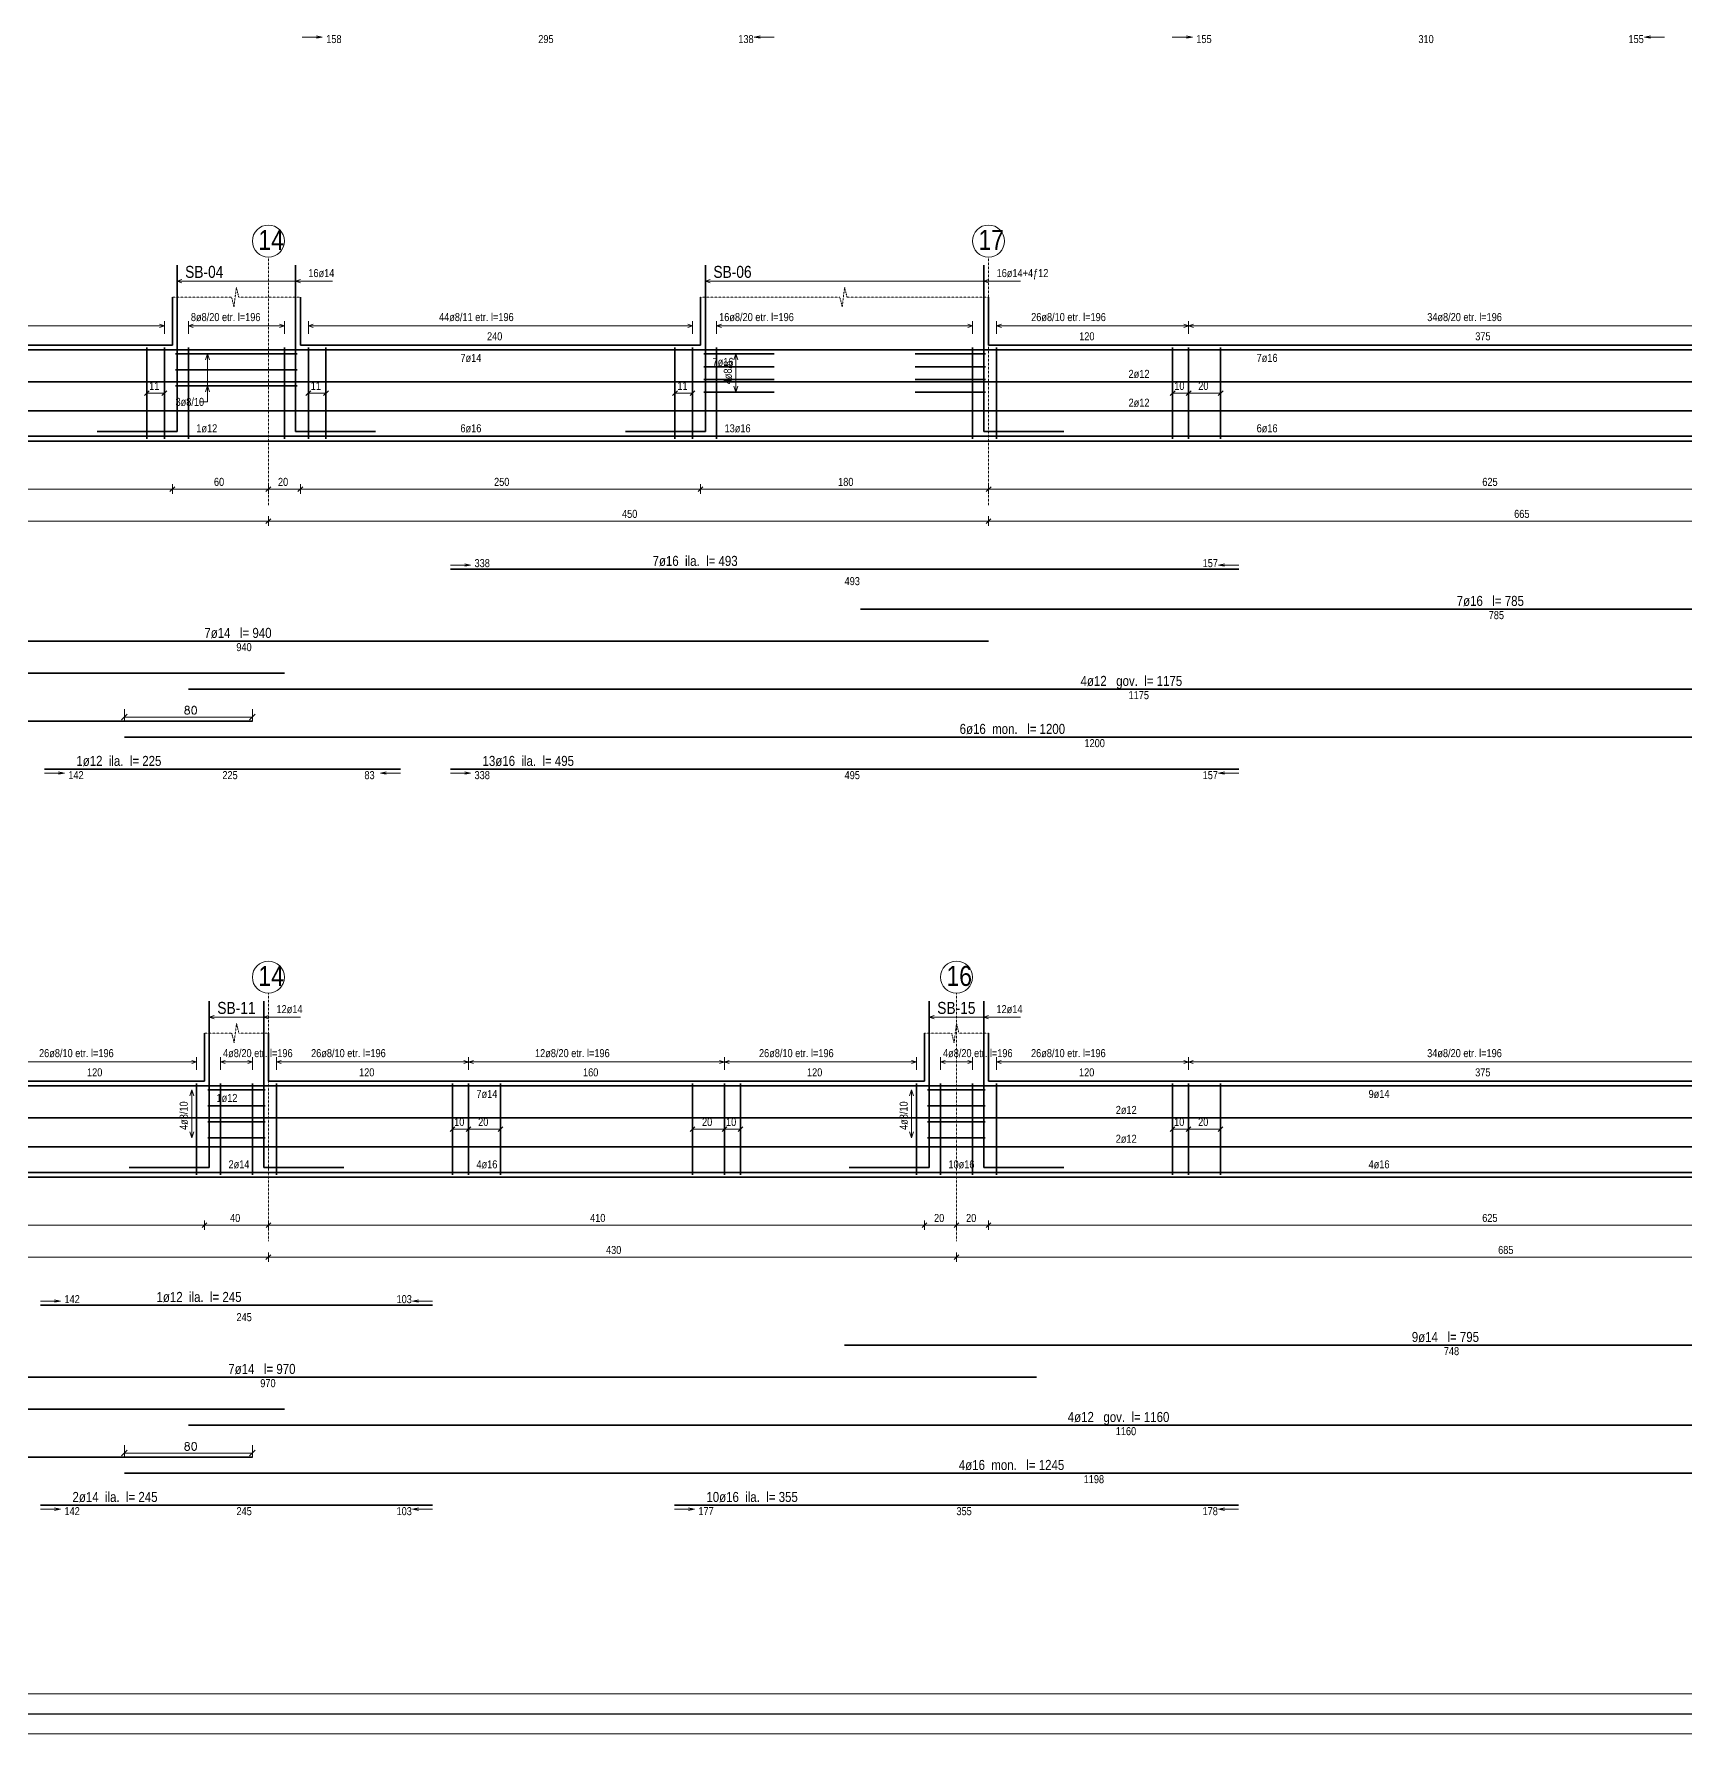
# Model space of a CAD drawing. Header units: millimetres. Extents: x -267 to 94375, y 6431 to 10838.
# Drawn here: x 11255 to 13319, y 6532 to 8657 of the extents above; entities that cross this region are included whole.
import ezdxf

# ---------------------------------------------------------------- set-up
doc = ezdxf.new("R2010")
doc.units = ezdxf.units.MM
doc.header["$LTSCALE"] = 0.0001
doc.linetypes.add('DASHED', pattern=[19.05, 12.7, -6.35])
for name, color, linetype, lineweight in [('AKS BALONU (BEYKENT)', 7, 'Continuous', 20), ('AKS CIZGISI (BEYKENT)', 252, 'DASHED', 20), ('AKS NO (BEYKENT)', 3, 'Continuous', 20), ('DIM_LAY', 8, 'Continuous', 20), ('DONATI (BEYKENT)', 4, 'Continuous', 35), ('DONATI YAZISI (BEYKENT)', 3, 'Continuous', 20), ('FILIZ (BEYKENT)', 60, 'Continuous', 20), ('I.DONATI OKU (BEYKENT)', 160, 'Continuous', 20), ('KESIT SINIRI (BEYKENT)', 241, 'DASHED', 20), ('KOLON ISMI (BEYKENT)', 91, 'Continuous', 20), ('OLCU (BEYKENT)', 14, 'Continuous', 20), ('OLCU YAZISI (BEYKENT)', 7, 'Continuous', 20), ('REBAR_DET2', 1, 'Continuous', 20), ('SHEETSUMMARY-50', 152, 'Continuous', 20), ('SheetView', 40, 'Continuous', 20), ('SheetViewOut', 231, 'Continuous', 20), ('TEMEL (BEYKENT)', 2, 'Continuous', 35)]:
    doc.layers.add(name, color=color, linetype=linetype, lineweight=lineweight)
doc.styles.add('OLCU (BEYKENT)', font='')
doc.styles.add('stastyle', font='RomanSTA.ttf')
doc.styles.add('YAZI (BEYKENT)', font='')
doc.styles.get('OLCU (BEYKENT)').set_extended_font_data('Bahnschrift Light Condensed')
doc.styles.get('YAZI (BEYKENT)').set_extended_font_data('Bahnschrift Light Condensed')

msp = doc.modelspace()

# ---------------------------------------------------------------- linework, layer by layer
at = {"layer": 'AKS BALONU (BEYKENT)'}
for centre in [(11547.45, 8397.83), (12447.45, 8397.83), (11547.45, 7477.83), (12407.45, 7477.83)]:
    msp.add_circle(centre, 20, dxfattribs=at)
at = {"layer": 'AKS CIZGISI (BEYKENT)'}
for p, q in [((11547.45, 8377.83), (11547.45, 8067.83)), ((12447.45, 8377.83), (12447.45, 8067.83)), ((11547.45, 7457.83), (11547.45, 7147.83)), ((12407.45, 7457.83), (12407.45, 7147.83))]:
    msp.add_line(p, q, dxfattribs=at)
at = {"layer": 'DONATI (BEYKENT)'}
for p, q in [((11433.45, 8159.83), (11433.45, 8367.83)), ((11581.45, 8159.83), (11581.45, 8367.83)), ((12093.65, 8159.83), (12093.65, 8367.83)), ((12441.65, 8159.83), (12441.65, 8367.83)), ((9207.45, 8261.83), (15377.45, 8261.83)), ((11395.45, 8264.83), (11395.45, 8150.83)), ((11417.45, 8264.83), (11417.45, 8150.83)), ((11431.45, 8256.83), (11583.45, 8256.83)), ((11447.45, 8264.83), (11447.45, 8150.83)), ((11567.45, 8264.83), (11567.45, 8150.83)), ((11597.45, 8264.83), (11597.45, 8150.83)), ((11619.45, 8264.83), (11619.45, 8150.83)), ((12055.65, 8264.83), (12055.65, 8150.83)), ((12077.65, 8264.83), (12077.65, 8150.83)), ((12091.65, 8256.83), (12179.65, 8256.83)), ((12107.65, 8264.83), (12107.65, 8150.83)), ((12355.65, 8256.83), (12443.65, 8256.83)), ((12427.65, 8264.83), (12427.65, 8150.83)), ((12457.65, 8264.83), (12457.65, 8150.83)), ((12677.65, 8264.83), (12677.65, 8150.83)), ((12697.65, 8264.83), (12697.65, 8150.83)), ((12737.65, 8264.83), (12737.65, 8150.83)), ((11431.45, 8236.83), (11583.45, 8236.83)), ((12091.65, 8240.83), (12179.65, 8240.83)), ((12091.65, 8224.83), (12179.65, 8224.83)), ((12355.65, 8240.83), (12443.65, 8240.83)), ((12355.65, 8224.83), (12443.65, 8224.83)), ((9219.45, 8221.83), (13797.65, 8221.83)), ((11431.45, 8216.83), (11583.45, 8216.83)), ((12091.65, 8208.83), (12179.65, 8208.83)), ((12355.65, 8208.83), (12443.65, 8208.83)), ((9219.45, 8185.83), (13797.65, 8185.83)), ((11333.45, 8159.83), (11433.45, 8159.83)), ((11681.45, 8159.83), (11581.45, 8159.83)), ((11993.65, 8159.83), (12093.65, 8159.83)), ((12541.65, 8159.83), (12441.65, 8159.83)), ((9207.45, 8153.83), (15377.45, 8153.83)), ((11775.15, 7987.83), (12760.15, 7987.83)), ((12287.65, 7937.83), (13857.65, 7937.83)), ((10567.25, 7897.83), (12447.65, 7897.83)), ((9219.45, 7857.83), (11567.45, 7857.83)), ((11447.45, 7837.83), (13797.65, 7837.83)), ((9219.45, 7797.83), (11527.45, 7797.83)), ((11367.45, 7777.83), (13767.45, 7777.83)), ((11267.45, 7737.83), (11712.5, 7737.83)), ((11775.15, 7737.83), (12760.15, 7737.83)), ((11473.65, 7239.83), (11473.65, 7447.83)), ((11541.65, 7239.83), (11541.65, 7447.83)), ((12373.45, 7239.83), (12373.45, 7447.83)), ((12441.45, 7239.83), (12441.45, 7447.83)), ((9207.45, 7341.83), (13777.45, 7341.83)), ((11457.65, 7344.83), (11457.65, 7230.83)), ((11471.65, 7336.83), (11543.65, 7336.83)), ((11487.65, 7344.83), (11487.65, 7230.83)), ((11527.65, 7344.83), (11527.65, 7230.83)), ((11557.65, 7344.83), (11557.65, 7230.83)), ((11777.65, 7344.83), (11777.65, 7230.83)), ((11797.65, 7344.83), (11797.65, 7230.83)), ((11837.65, 7344.83), (11837.65, 7230.83)), ((12077.45, 7344.83), (12077.45, 7230.83)), ((12117.45, 7344.83), (12117.45, 7230.83)), ((12137.45, 7344.83), (12137.45, 7230.83)), ((12357.45, 7344.83), (12357.45, 7230.83)), ((12371.45, 7336.83), (12443.45, 7336.83)), ((12387.45, 7344.83), (12387.45, 7230.83)), ((12427.45, 7344.83), (12427.45, 7230.83)), ((12457.45, 7344.83), (12457.45, 7230.83)), ((12677.45, 7344.83), (12677.45, 7230.83)), ((12697.45, 7344.83), (12697.45, 7230.83)), ((12737.45, 7344.83), (12737.45, 7230.83)), ((11471.65, 7316.83), (11543.65, 7316.83)), ((12371.45, 7316.83), (12443.45, 7316.83)), ((9219.45, 7301.83), (13765.45, 7301.83)), ((11471.65, 7296.83), (11543.65, 7296.83)), ((12371.45, 7296.83), (12443.45, 7296.83)), ((11471.65, 7276.83), (11543.65, 7276.83)), ((12371.45, 7276.83), (12443.45, 7276.83)), ((9219.45, 7265.83), (13765.45, 7265.83)), ((9207.45, 7233.83), (13777.45, 7233.83)), ((11373.65, 7239.83), (11473.65, 7239.83)), ((11641.65, 7239.83), (11541.65, 7239.83)), ((12273.45, 7239.83), (12373.45, 7239.83)), ((12541.45, 7239.83), (12441.45, 7239.83)), ((11262.65, 7067.83), (11752.65, 7067.83)), ((12267.65, 7017.83), (13765.45, 7017.83)), ((10567.25, 6977.83), (12507.45, 6977.83)), ((9219.45, 6937.83), (11567.65, 6937.83)), ((11447.65, 6917.83), (13765.45, 6917.83)), ((9219.45, 6877.83), (11527.45, 6877.83)), ((11367.45, 6857.83), (13765.45, 6857.83)), ((11262.65, 6817.83), (11752.65, 6817.83)), ((12054.9, 6817.83), (12760, 6817.83))]:
    msp.add_line(p, q, dxfattribs=at)
at = {"layer": 'I.DONATI OKU (BEYKENT)'}
for p, q in [((11433.45, 8347.83), (11439.45, 8349.83)), ((11433.45, 8347.83), (11627.45, 8347.83)), ((11433.45, 8347.83), (11439.45, 8345.83)), ((11581.45, 8347.83), (11587.45, 8349.83)), ((11581.45, 8347.83), (11587.45, 8345.83)), ((12093.65, 8347.83), (12099.65, 8349.83)), ((12093.65, 8347.83), (12487.65, 8347.83)), ((12093.65, 8347.83), (12099.65, 8345.83)), ((12441.65, 8347.83), (12447.65, 8349.83)), ((12441.65, 8347.83), (12447.65, 8345.83)), ((10937.45, 8291.83), (11417.45, 8291.83)), ((11417.45, 8291.83), (11411.45, 8293.83)), ((11417.45, 8291.83), (11411.45, 8289.83)), ((11417.45, 8297.83), (11417.45, 8281.83)), ((11447.45, 8297.83), (11447.45, 8281.83)), ((11447.45, 8291.83), (11453.45, 8293.83)), ((11447.45, 8291.83), (11567.45, 8291.83)), ((11447.45, 8291.83), (11453.45, 8289.83)), ((11567.45, 8291.83), (11561.45, 8293.83)), ((11567.45, 8291.83), (11561.45, 8289.83)), ((11567.45, 8297.83), (11567.45, 8281.83)), ((11597.45, 8297.83), (11597.45, 8281.83)), ((11597.45, 8291.83), (11603.45, 8293.83)), ((11597.45, 8291.83), (12077.65, 8291.83)), ((11597.45, 8291.83), (11603.45, 8289.83)), ((12077.65, 8291.83), (12071.65, 8293.83)), ((12077.65, 8291.83), (12071.65, 8289.83)), ((12077.65, 8297.83), (12077.65, 8281.83)), ((12107.65, 8297.83), (12107.65, 8281.83)), ((12107.65, 8291.83), (12113.65, 8293.83)), ((12107.65, 8291.83), (12427.65, 8291.83)), ((12107.65, 8291.83), (12113.65, 8289.83)), ((12427.65, 8291.83), (12421.65, 8293.83)), ((12427.65, 8291.83), (12421.65, 8289.83)), ((12427.65, 8297.83), (12427.65, 8281.83)), ((12457.65, 8297.83), (12457.65, 8281.83)), ((12457.65, 8291.83), (12463.65, 8293.83)), ((12457.65, 8291.83), (13687.65, 8291.83)), ((12457.65, 8291.83), (12463.65, 8289.83)), ((12691.65, 8293.83), (12703.65, 8289.83)), ((12691.65, 8289.83), (12703.65, 8293.83)), ((12697.65, 8297.83), (12697.65, 8281.83)), ((11471.45, 8256.83), (11468.95, 8249.33)), ((11471.45, 8256.83), (11471.45, 8196.83)), ((11471.45, 8256.83), (11473.95, 8249.33)), ((12131.65, 8256.83), (12129.15, 8249.33)), ((12131.65, 8256.83), (12131.65, 8208.83)), ((12131.65, 8256.83), (12134.15, 8249.33)), ((11471.45, 8216.83), (11468.95, 8209.33)), ((11471.45, 8216.83), (11473.95, 8209.33)), ((12131.65, 8208.83), (12129.15, 8216.33)), ((12131.65, 8208.83), (12134.15, 8216.33)), ((11461.45, 8196.83), (11471.45, 8196.83)), ((11473.65, 7427.83), (11479.65, 7429.83)), ((11473.65, 7427.83), (11587.65, 7427.83)), ((11473.65, 7427.83), (11479.65, 7425.83)), ((11541.65, 7427.83), (11547.65, 7429.83)), ((11541.65, 7427.83), (11547.65, 7425.83)), ((12373.45, 7427.83), (12379.45, 7429.83)), ((12373.45, 7427.83), (12487.45, 7427.83)), ((12373.45, 7427.83), (12379.45, 7425.83)), ((12441.45, 7427.83), (12447.45, 7429.83)), ((12441.45, 7427.83), (12447.45, 7425.83)), ((11457.65, 7371.83), (11451.65, 7373.83)), ((11457.65, 7377.83), (11457.65, 7361.83)), ((11487.65, 7377.83), (11487.65, 7361.83)), ((11487.65, 7371.83), (11493.65, 7373.83)), ((11527.65, 7371.83), (11521.65, 7373.83)), ((11527.65, 7377.83), (11527.65, 7361.83)), ((11557.65, 7377.83), (11557.65, 7361.83)), ((11557.65, 7371.83), (11563.65, 7373.83)), ((11791.65, 7373.83), (11803.65, 7369.83)), ((11791.65, 7369.83), (11803.65, 7373.83)), ((11797.65, 7377.83), (11797.65, 7361.83)), ((12111.45, 7373.83), (12123.45, 7369.83)), ((12111.45, 7369.83), (12123.45, 7373.83)), ((12117.45, 7377.83), (12117.45, 7361.83)), ((12357.45, 7371.83), (12351.45, 7373.83)), ((12357.45, 7377.83), (12357.45, 7361.83)), ((12387.45, 7377.83), (12387.45, 7361.83)), ((12387.45, 7371.83), (12393.45, 7373.83)), ((12427.45, 7371.83), (12421.45, 7373.83)), ((12427.45, 7377.83), (12427.45, 7361.83)), ((12457.45, 7377.83), (12457.45, 7361.83)), ((12457.45, 7371.83), (12463.45, 7373.83)), ((12691.45, 7373.83), (12703.45, 7369.83)), ((12691.45, 7369.83), (12703.45, 7373.83)), ((12697.45, 7377.83), (12697.45, 7361.83)), ((10657.65, 7371.83), (11457.65, 7371.83)), ((11457.65, 7371.83), (11451.65, 7369.83)), ((11487.65, 7371.83), (11527.65, 7371.83)), ((11487.65, 7371.83), (11493.65, 7369.83)), ((11527.65, 7371.83), (11521.65, 7369.83)), ((11557.65, 7371.83), (12357.45, 7371.83)), ((11557.65, 7371.83), (11563.65, 7369.83)), ((12357.45, 7371.83), (12351.45, 7369.83)), ((12387.45, 7371.83), (12427.45, 7371.83)), ((12387.45, 7371.83), (12393.45, 7369.83)), ((12427.45, 7371.83), (12421.45, 7369.83)), ((12457.45, 7371.83), (13687.65, 7371.83)), ((12457.45, 7371.83), (12463.45, 7369.83)), ((11451.65, 7336.83), (11449.15, 7329.33)), ((11451.65, 7336.83), (11451.65, 7276.83)), ((11451.65, 7336.83), (11454.15, 7329.33)), ((12351.45, 7336.83), (12348.95, 7329.33)), ((12351.45, 7336.83), (12351.45, 7276.83)), ((12351.45, 7336.83), (12353.95, 7329.33)), ((11451.65, 7276.83), (11449.15, 7284.33)), ((11451.65, 7276.83), (11454.15, 7284.33)), ((12351.45, 7276.83), (12348.95, 7284.33)), ((12351.45, 7276.83), (12353.95, 7284.33))]:
    msp.add_line(p, q, dxfattribs=at)
at = {"layer": 'KESIT SINIRI (BEYKENT)'}
for p, q in [((11504.45, 8315.83), (11507.45, 8339.83)), ((11507.45, 8339.83), (11510.45, 8327.83)), ((12264.65, 8315.83), (12267.65, 8339.83)), ((12267.65, 8339.83), (12270.65, 8327.83)), ((11427.45, 8327.83), (11501.45, 8327.83)), ((11501.45, 8327.83), (11504.45, 8315.83)), ((11510.45, 8327.83), (11587.45, 8327.83)), ((12087.65, 8327.83), (12261.65, 8327.83)), ((12261.65, 8327.83), (12264.65, 8315.83)), ((12270.65, 8327.83), (12447.65, 8327.83)), ((11504.65, 7395.83), (11507.65, 7419.83)), ((11507.65, 7419.83), (11510.65, 7407.83)), ((12404.45, 7395.83), (12407.45, 7419.83)), ((12407.45, 7419.83), (12410.45, 7407.83)), ((11467.65, 7407.83), (11501.65, 7407.83)), ((11501.65, 7407.83), (11504.65, 7395.83)), ((11510.65, 7407.83), (11547.65, 7407.83)), ((12367.45, 7407.83), (12401.45, 7407.83)), ((12401.45, 7407.83), (12404.45, 7395.83)), ((12410.45, 7407.83), (12447.45, 7407.83))]:
    msp.add_line(p, q, dxfattribs=at)
at = {"layer": 'OLCU (BEYKENT)'}
for p, q in [((11398.45, 8210.83), (11392.45, 8204.83)), ((11395.45, 8213.83), (11395.45, 8201.83)), ((11395.45, 8207.83), (11417.45, 8207.83)), ((11414.45, 8204.83), (11420.45, 8210.83)), ((11600.45, 8210.83), (11594.45, 8204.83)), ((11597.45, 8213.83), (11597.45, 8201.83)), ((11597.45, 8207.83), (11619.45, 8207.83)), ((11616.45, 8204.83), (11622.45, 8210.83)), ((12058.65, 8210.83), (12052.65, 8204.83)), ((12055.65, 8213.83), (12055.65, 8201.83)), ((12055.65, 8207.83), (12077.65, 8207.83)), ((12074.65, 8204.83), (12080.65, 8210.83)), ((12680.65, 8210.83), (12674.65, 8204.83)), ((12677.65, 8213.83), (12677.65, 8201.83)), ((12677.65, 8207.83), (12737.65, 8207.83)), ((12700.65, 8210.83), (12694.65, 8204.83)), ((12697.65, 8213.83), (12697.65, 8201.83)), ((12734.65, 8204.83), (12740.65, 8210.83)), ((9207.45, 8087.83), (12447.45, 8087.83)), ((11430.45, 8090.83), (11424.45, 8084.83)), ((11427.45, 8093.83), (11427.45, 8081.83)), ((11550.45, 8090.83), (11544.45, 8084.83)), ((11547.45, 8093.83), (11547.45, 8081.83)), ((11590.45, 8090.83), (11584.45, 8084.83)), ((11587.45, 8093.83), (11587.45, 8081.83)), ((12090.65, 8090.83), (12084.65, 8084.83)), ((12087.65, 8093.83), (12087.65, 8081.83)), ((12450.65, 8090.83), (12444.65, 8084.83)), ((12447.65, 8093.83), (12447.65, 8081.83)), ((12447.65, 8087.83), (13777.45, 8087.83)), ((11547.45, 8053.83), (11547.45, 8041.83)), ((12447.45, 8053.83), (12447.45, 8041.83)), ((9205.45, 8047.83), (15383.45, 8047.83)), ((11550.45, 8050.83), (11544.45, 8044.83)), ((12450.45, 8050.83), (12444.45, 8044.83)), ((11363.92, 7799.29), (11370.98, 7806.37)), ((11367.45, 7797.83), (11367.45, 7812.83)), ((11367.45, 7802.83), (11527.45, 7802.83)), ((11523.92, 7799.29), (11530.98, 7806.37)), ((11527.45, 7797.83), (11527.45, 7812.83)), ((11780.65, 7290.83), (11774.65, 7284.83)), ((11777.65, 7293.83), (11777.65, 7281.83)), ((11800.65, 7290.83), (11794.65, 7284.83)), ((11797.65, 7293.83), (11797.65, 7281.83)), ((11834.65, 7284.83), (11840.65, 7290.83)), ((12080.45, 7290.83), (12074.45, 7284.83)), ((12077.45, 7293.83), (12077.45, 7281.83)), ((12120.45, 7290.83), (12114.45, 7284.83)), ((12117.45, 7293.83), (12117.45, 7281.83)), ((12134.45, 7284.83), (12140.45, 7290.83)), ((12680.45, 7290.83), (12674.45, 7284.83)), ((12677.45, 7293.83), (12677.45, 7281.83)), ((12700.45, 7290.83), (12694.45, 7284.83)), ((12697.45, 7293.83), (12697.45, 7281.83)), ((12734.45, 7284.83), (12740.45, 7290.83)), ((11777.65, 7287.83), (11837.65, 7287.83)), ((12077.45, 7287.83), (12137.45, 7287.83)), ((12677.45, 7287.83), (12737.45, 7287.83)), ((10647.65, 7167.83), (11547.45, 7167.83)), ((11470.65, 7170.83), (11464.65, 7164.83)), ((11467.65, 7173.83), (11467.65, 7161.83)), ((11550.65, 7170.83), (11544.65, 7164.83)), ((11547.65, 7173.83), (11547.65, 7161.83)), ((11547.65, 7167.83), (13777.45, 7167.83)), ((12370.45, 7170.83), (12364.45, 7164.83)), ((12367.45, 7173.83), (12367.45, 7161.83)), ((12410.45, 7170.83), (12404.45, 7164.83)), ((12407.45, 7173.83), (12407.45, 7161.83)), ((12450.45, 7170.83), (12444.45, 7164.83)), ((12447.45, 7173.83), (12447.45, 7161.83)), ((9205.45, 7127.83), (13779.45, 7127.83)), ((11550.45, 7130.83), (11544.45, 7124.83)), ((11547.45, 7133.83), (11547.45, 7121.83)), ((12410.45, 7130.83), (12404.45, 7124.83)), ((12407.45, 7133.83), (12407.45, 7121.83)), ((11363.92, 6879.29), (11370.98, 6886.37)), ((11367.45, 6877.83), (11367.45, 6892.83)), ((11523.92, 6879.29), (11530.98, 6886.37)), ((11527.45, 6877.83), (11527.45, 6892.83)), ((11367.45, 6882.83), (11527.45, 6882.83))]:
    msp.add_line(p, q, dxfattribs=at)
at = {"layer": 'REBAR_DET2'}
for p, q in [((11589.79, 8652.83), (11614.79, 8652.83)), ((11614.79, 8652.83), (11607.43, 8654.29)), ((11614.79, 8652.83), (11607.43, 8651.37)), ((12154.79, 8652.83), (12162.14, 8654.29)), ((12179.79, 8652.83), (12154.79, 8652.83)), ((12154.79, 8652.83), (12162.14, 8651.37)), ((12677.24, 8652.83), (12702.24, 8652.83)), ((12702.24, 8652.83), (12694.88, 8654.29)), ((12702.24, 8652.83), (12694.88, 8651.37)), ((13267.34, 8652.83), (13274.69, 8654.29)), ((13292.34, 8652.83), (13267.34, 8652.83)), ((13267.34, 8652.83), (13274.69, 8651.37)), ((11775.15, 7992.83), (11800.15, 7992.83)), ((11800.15, 7992.83), (11792.79, 7994.29)), ((11800.15, 7992.83), (11792.79, 7991.37)), ((12735.15, 7992.83), (12742.5, 7994.29)), ((12760.15, 7992.83), (12735.15, 7992.83)), ((12735.15, 7992.83), (12742.5, 7991.37)), ((11267.45, 7732.83), (11292.45, 7732.83)), ((11292.45, 7732.83), (11285.09, 7734.29)), ((11292.45, 7732.83), (11285.09, 7731.37)), ((11687.5, 7732.83), (11694.85, 7734.29)), ((11712.5, 7732.83), (11687.5, 7732.83)), ((11687.5, 7732.83), (11694.85, 7731.37)), ((11775.15, 7732.83), (11800.15, 7732.83)), ((11800.15, 7732.83), (11792.79, 7734.29)), ((11800.15, 7732.83), (11792.79, 7731.37)), ((12735.15, 7732.83), (12742.5, 7734.29)), ((12760.15, 7732.83), (12735.15, 7732.83)), ((12735.15, 7732.83), (12742.5, 7731.37)), ((11262.65, 7072.83), (11287.65, 7072.83)), ((11287.65, 7072.83), (11280.29, 7074.29)), ((11287.65, 7072.83), (11280.29, 7071.37)), ((11727.65, 7072.83), (11735.01, 7074.29)), ((11752.65, 7072.83), (11727.65, 7072.83)), ((11727.65, 7072.83), (11735.01, 7071.37)), ((11262.65, 6812.83), (11287.65, 6812.83)), ((11287.65, 6812.83), (11280.29, 6814.29)), ((11287.65, 6812.83), (11280.29, 6811.37)), ((11727.65, 6812.83), (11735.01, 6814.29)), ((11752.65, 6812.83), (11727.65, 6812.83)), ((11727.65, 6812.83), (11735.01, 6811.37)), ((12054.9, 6812.83), (12079.9, 6812.83)), ((12079.9, 6812.83), (12072.54, 6814.29)), ((12079.9, 6812.83), (12072.54, 6811.37)), ((12735, 6812.83), (12742.36, 6814.29)), ((12760, 6812.83), (12735, 6812.83)), ((12735, 6812.83), (12742.36, 6811.37))]:
    msp.add_line(p, q, dxfattribs=at)
at = {"layer": 'SHEETSUMMARY-50', "const_width": 2, "flags": 128}
msp.add_lwpolyline([(9013.61, 6556.81), (39480.33, 6556.81), (39480.33, 10706.81), (9013.61, 10706.81)], close=True, dxfattribs=at)
at = {"layer": 'SheetView'}
msp.add_lwpolyline([(9038.61, 6581.81), (38855.33, 6581.81), (38855.33, 10681.81), (9038.61, 10681.81)], close=True, dxfattribs=at)
at = {"layer": 'SheetViewOut'}
msp.add_lwpolyline([(8988.61, 6531.81), (39505.33, 6531.81), (39505.33, 10731.81), (8988.61, 10731.81)], close=True, dxfattribs=at)
at = {"layer": 'TEMEL (BEYKENT)'}
for p, q in [((11427.45, 8267.83), (11427.45, 8327.83)), ((11587.45, 8327.83), (11587.45, 8267.83)), ((12087.65, 8267.83), (12087.65, 8327.83)), ((12447.65, 8327.83), (12447.65, 8267.83)), ((10927.45, 8267.83), (11427.45, 8267.83)), ((11587.45, 8267.83), (12087.65, 8267.83)), ((12447.65, 8267.83), (13697.65, 8267.83)), ((9205.45, 8147.83), (15383.45, 8147.83)), ((11467.65, 7347.83), (11467.65, 7407.83)), ((11547.65, 7407.83), (11547.65, 7347.83)), ((12367.45, 7347.83), (12367.45, 7407.83)), ((12447.45, 7407.83), (12447.45, 7347.83)), ((10647.65, 7347.83), (11467.65, 7347.83)), ((11547.65, 7347.83), (12367.45, 7347.83)), ((12447.45, 7347.83), (13697.65, 7347.83)), ((9205.45, 7227.83), (13779.45, 7227.83))]:
    msp.add_line(p, q, dxfattribs=at)

# ---------------------------------------------------------------- texts
at = {"layer": 'AKS NO (BEYKENT)', "style": 'YAZI (BEYKENT)'}
for s, p in [('14', (11534.95, 8386.83)), ('17', (12434.95, 8386.83)), ('14', (11534.95, 7466.83)), ('16', (12394.95, 7466.83))]:
    msp.add_text(s, height=25, dxfattribs=at).set_placement(p)
at = {"layer": 'DIM_LAY', "style": 'stastyle'}
for p in [(11441.75, 7806.33), (11441.75, 6886.33)]:
    msp.add_text('80', height=10, dxfattribs=at).set_placement(p)
at = {"layer": 'DONATI YAZISI (BEYKENT)', "style": 'YAZI (BEYKENT)'}
for s, height, p in [(' 8ø8/20 etr. l=196', 10, (11447.45, 8297.83)), (' 44ø8/11 etr. l=196', 10, (11757.55, 8297.83)), (' 16ø8/20 etr. l=196', 10, (12107.65, 8297.83)), (' 26ø8/10 etr. l=196', 10, (12497.65, 8297.83)), (' 34ø8/20 etr. l=196', 10, (12992.65, 8297.83)), ('7ø14', 10, (11787.55, 8246.83)), ('7ø16', 10, (12102.65, 8241.83)), ('7ø16', 10, (12782.65, 8246.83)), ('2ø12', 10, (12622.55, 8226.83)), ('3ø8/10', 10, (11431.45, 8191.83)), ('2ø12', 10, (12622.55, 8190.83)), ('1ø12', 10, (11457.45, 8158.83)), ('6ø16', 10, (11787.55, 8158.83)), ('13ø16', 10, (12117.65, 8158.83)), ('6ø16', 10, (12782.65, 8158.83)), ('7ø16  ila.  l= 493', 12.5, (12027.65, 7991.83)), ('7ø16   l= 785', 12.5, (13032.65, 7941.83)), ('7ø14   l= 940', 12.5, (11467.45, 7901.83)), ('4ø12   gov.  l= 1175', 12.5, (12562.55, 7841.83)), (' 6ø16  mon.   l= 1200', 12.5, (12407.45, 7781.83)), ('1ø12  ila.  l= 225', 12.5, (11307.45, 7741.83)), ('13ø16  ila.  l= 495', 12.5, (11815.15, 7741.83)), (' 26ø8/10 etr. l=196', 10, (11257.65, 7377.83)), (' 4ø8/20 etr. l=196', 10, (11487.65, 7377.83)), (' 26ø8/10 etr. l=196', 10, (11597.65, 7377.83)), (' 12ø8/20 etr. l=196', 10, (11877.55, 7377.83)), (' 26ø8/10 etr. l=196', 10, (12157.45, 7377.83)), (' 4ø8/20 etr. l=196', 10, (12387.45, 7377.83)), (' 26ø8/10 etr. l=196', 10, (12497.45, 7377.83)), (' 34ø8/20 etr. l=196', 10, (12992.55, 7377.83)), ('1ø12', 10, (11482.65, 7321.83)), ('7ø14', 10, (11807.55, 7326.83)), ('9ø14', 10, (12922.55, 7326.83)), ('2ø12', 10, (12606.55, 7306.83)), ('2ø12', 10, (12606.55, 7270.83)), ('2ø14', 10, (11497.65, 7238.83)), ('4ø16', 10, (11807.55, 7238.83)), ('10ø16', 10, (12397.45, 7238.83)), ('4ø16', 10, (12922.55, 7238.83)), ('1ø12  ila.  l= 245', 12.5, (11407.65, 7071.83)), ('9ø14   l= 795', 12.5, (12976.55, 7021.83)), ('7ø14   l= 970', 12.5, (11497.35, 6981.83)), ('4ø12   gov.  l= 1160', 12.5, (12546.55, 6921.83)), (' 4ø16  mon.   l= 1245', 12.5, (12406.45, 6861.83)), ('2ø14  ila.  l= 245', 12.5, (11302.65, 6821.83)), ('10ø16  ila.  l= 355', 12.5, (12094.9, 6821.83))]:
    msp.add_text(s, height=height, dxfattribs=at).set_placement(p)
for s, p in [('4ø8/8', (12126.65, 8218.83)), ('4ø8/10', (11446.65, 7286.83)), ('4ø8/10', (12346.45, 7286.83))]:
    msp.add_text(s, height=10, rotation=90, dxfattribs=at).set_placement(p)
at = {"layer": 'FILIZ (BEYKENT)', "style": 'YAZI (BEYKENT)'}
for s, p in [('16ø14', (11597.45, 8352.83)), ('16ø14+4ƒ12', (12457.65, 8352.83)), ('12ø14', (11557.65, 7432.83)), ('12ø14', (12457.45, 7432.83))]:
    msp.add_text(s, height=10, dxfattribs=at).set_placement(p)
at = {"layer": 'KOLON ISMI (BEYKENT)', "style": 'YAZI (BEYKENT)'}
for s, p in [('SB-04', (11443.45, 8351.83)), ('SB-06', (12103.65, 8351.83)), ('SB-11', (11483.65, 7431.83)), ('SB-15', (12383.45, 7431.83))]:
    msp.add_text(s, height=15, dxfattribs=at).set_placement(p)
at = {"layer": 'OLCU YAZISI (BEYKENT)', "style": 'OLCU (BEYKENT)'}
for s, p in [('158', (11619.79, 8645.33)), ('295', (11884.79, 8645.33)), ('138', (12134.79, 8645.33)), ('155', (12707.24, 8645.33)), ('310', (12984.79, 8645.33)), ('155', (13247.34, 8645.33)), (' 240', (11817.55, 8273.83)), (' 120', (12557.65, 8273.83)), (' 375', (13052.65, 8273.83)), ('11', (11398.45, 8211.83)), ('11', (11600.45, 8211.83)), ('11', (12058.65, 8211.83)), ('10', (12679.65, 8211.83)), ('20', (12709.65, 8211.83)), ('60', (11479.45, 8091.83)), ('20', (11559.45, 8091.83)), ('250', (11829.55, 8091.83)), ('180', (12259.55, 8091.83)), ('625', (13064.65, 8091.83)), ('450', (11989.45, 8051.83)), ('665', (13104.45, 8051.83)), ('338', (11805.15, 7990.33)), ('157', (12715.15, 7990.33)), ('493', (12267.65, 7967.83)), ('785', (13072.65, 7925.33)), ('940', (11507.45, 7885.33)), ('1175', (12622.55, 7825.33)), ('1200', (12567.45, 7765.33)), ('142', (11297.45, 7725.33)), ('225', (11489.97, 7725.33)), ('83', (11667.5, 7725.33)), ('338', (11805.15, 7725.33)), ('495', (12267.65, 7725.33)), ('157', (12715.15, 7725.33)), (' 120', (11317.65, 7353.83)), (' 120', (11657.65, 7353.83)), (' 160', (11937.55, 7353.83)), (' 120', (12217.45, 7353.83)), (' 120', (12557.45, 7353.83)), (' 375', (13052.55, 7353.83)), ('10', (11779.65, 7291.83)), ('20', (11809.65, 7291.83)), ('20', (12089.45, 7291.83)), ('10', (12119.45, 7291.83)), ('10', (12679.45, 7291.83)), ('20', (12709.45, 7291.83)), ('40', (11499.55, 7171.83)), ('410', (11949.55, 7171.83)), ('20', (12379.45, 7171.83)), ('20', (12419.45, 7171.83)), ('625', (13064.55, 7171.83)), ('430', (11969.45, 7131.83)), ('685', (13084.45, 7131.83)), ('142', (11292.65, 7070.33)), ('103', (11707.65, 7070.33)), ('245', (11507.65, 7047.83)), ('748', (13016.55, 7005.33)), ('970', (11537.35, 6965.33)), ('1160', (12606.55, 6905.33)), ('1198', (12566.45, 6845.33)), ('142', (11292.65, 6805.33)), ('245', (11507.65, 6805.33)), ('103', (11707.65, 6805.33)), ('177', (12084.9, 6805.33)), ('355', (12407.45, 6805.33)), ('178', (12715, 6805.33))]:
    msp.add_text(s, height=10, dxfattribs=at).set_placement(p)

doc.saveas('drawing.dxf')
